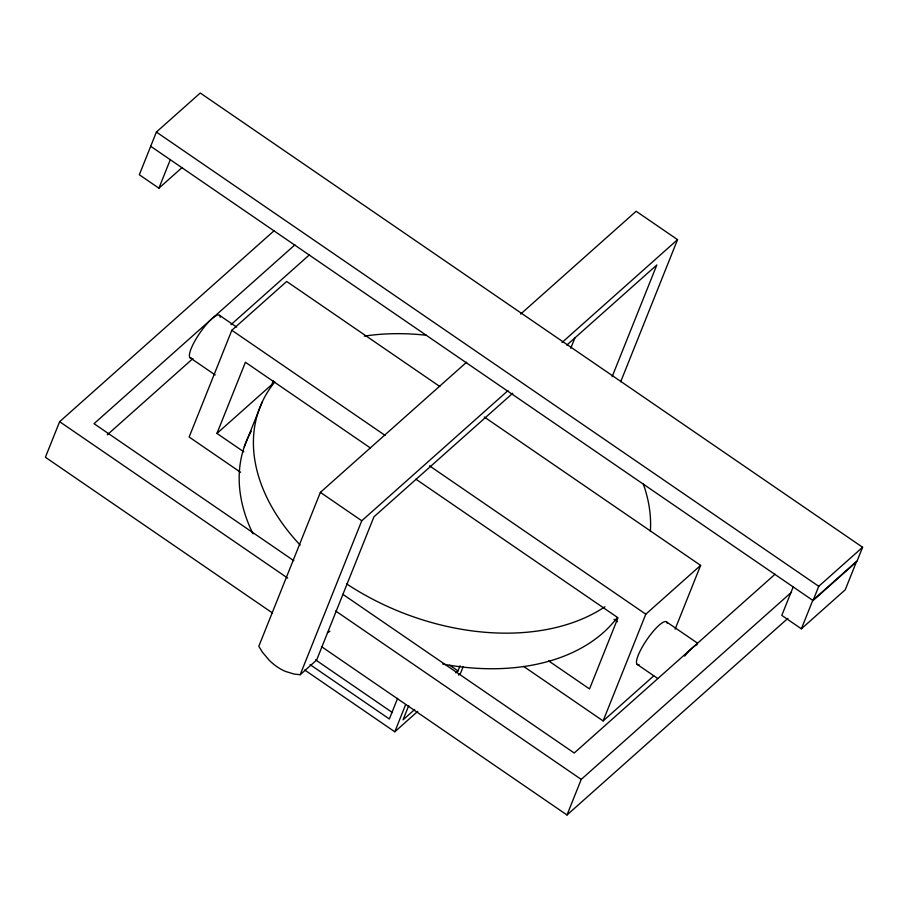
<?xml version="1.0" encoding="UTF-8"?>
<svg xmlns="http://www.w3.org/2000/svg" width="908" height="908" viewBox="0 0 908 908"><rect width="100%" height="100%" fill="white"/><g stroke="black" fill="none" stroke-linecap="round" stroke-linejoin="round"><path stroke-width="1.36" d="M150.705 146.29L813.046 600.54L856.902 561.496L862.6 547.263L200.259 93.013L156.392 132.057L139.321 174.756L158.911 188.183L181.884 167.742M274.159 230.689L59.633 421.687L45.4 457.257L272.286 612.866M158.911 188.183L170.295 159.729M439.858 386.536L286.667 281.469L231.835 330.274L189.148 437.02L240.597 472.308M243.821 451.855L216.955 433.422L245.421 362.258L370.396 447.973M244.309 446.702L262.23 401.949M273.331 380.736L271.787 384.617L216.955 433.422M466.61 362.19L320.376 492.374L258.803 646.314L262.548 652.353L269.267 660.32A40.758 28.67 48.3 0 0 285.452 671.421L294.271 674.111L300.196 674.701L316.642 660.059L373.948 516.8L512.736 393.243M300.196 674.701L361.77 520.761L508.003 390.588M397.625 698.286L389.35 718.988L310.059 664.611M304.782 670.059L394.787 731.791L405.649 704.619M408.736 705.618L403.039 719.851L414.672 709.5M570.746 348.286L574.957 337.776M455.884 672.805L458.007 670.921L460.072 665.746M463.159 666.756L460.572 673.225L458.483 675.075M612.14 376.684L656.825 264.966L566.774 345.131M620.709 381.746L677.55 239.644L636.145 211.258L520.647 314.077M523.598 666.393L603.116 720.929L645.804 614.183L700.624 565.378L484.293 417.01M321.398 646.553L567.001 814.987L581.234 779.405L791.538 592.186M675.121 629.165L700.624 565.378M793.183 586.92L781.799 615.386L801.378 628.813L845.246 589.769L856.63 561.303L812.774 600.347L801.378 628.813M813.046 600.54L818.744 586.307L862.6 547.263M294.884 244.865L94.035 423.673L293.829 560.701M107.292 434.784L192.916 358.558M230.972 324.678L309.197 255.034M562.041 342.475L677.55 239.644M394.787 731.791L417.759 711.339M603.116 720.929L653.715 675.881M775.091 574.197L574.231 753.004L342.895 594.354M567.001 814.987L787.872 618.359M156.392 132.057L818.744 586.307M219.509 315.326L236.636 327.073M666.597 621.946L697.423 643.091M231.835 330.274L385.026 435.341M429.473 465.815L645.804 614.183M415.943 479.208L617.996 617.78L589.53 688.945L548.648 660.91M613.99 619.313L617.485 621.719M190.067 357.741L215.185 374.97M637.144 664.361L657.698 678.458M320.376 492.374L361.77 520.761M449.721 665.246L458.007 670.921M59.633 421.687L287.688 578.09M335.631 610.97L581.234 779.405M315.462 659.787L392.426 712.576M329.899 631.208A20.657 14.539 48.3 0 1 327.345 632.694M191.395 358.093A25.821 6.084 -55.6 0 1 200.657 331.829A25.821 6.084 -55.6 0 1 220.224 317.301M639.062 664.622A25.821 6.084 -55.6 0 1 646.689 639.958A25.821 6.084 -55.6 0 1 667.244 623.274M684.666 656.098A25.821 6.084 -55.6 0 1 697.151 644.612M617.281 617.508A206.593 138.504 21.8 0 1 442.786 664.066M252.98 533.813A206.593 138.504 21.8 0 1 251.232 431.232M604.921 606.76A206.593 138.504 21.8 0 1 346.697 583.935M300.151 545.072A206.593 138.504 21.8 0 1 274.84 381.916M364.267 336.13A206.593 138.504 21.8 0 1 426.431 335.268M643.307 484.009A206.593 138.504 21.8 0 1 650.355 531.271"/></g></svg>
